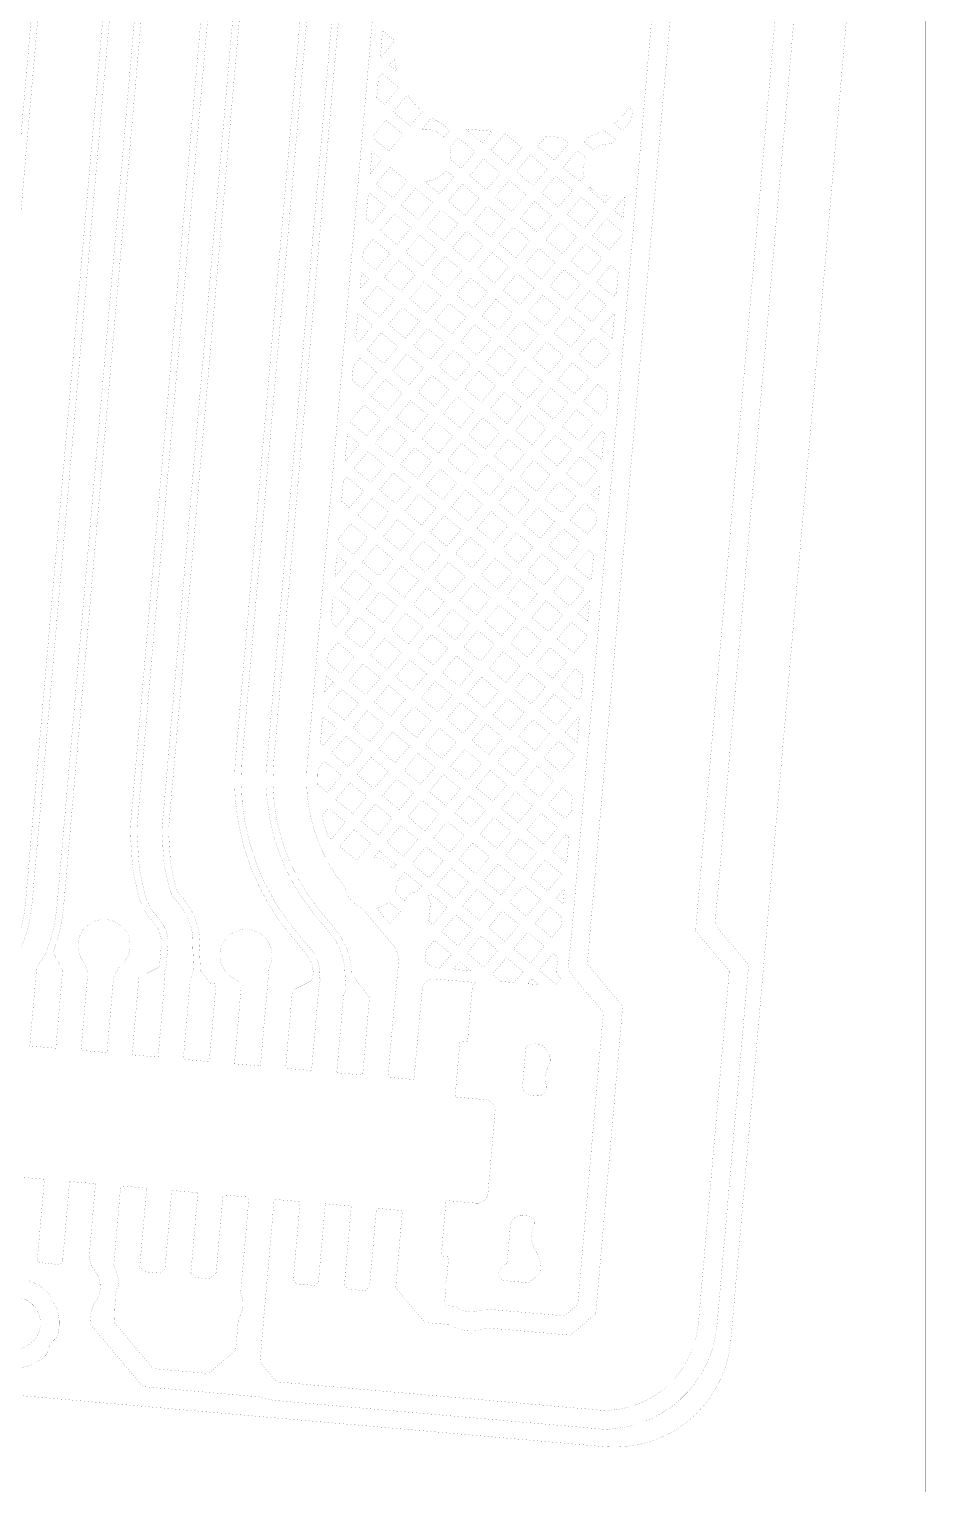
# Model space of a CAD drawing. Extents: x 388 to 686, y 182 to 393.
# Drawn here: x 559.77 to 572, y 317.6 to 337.43 of the extents above; entities that cross this region are included whole.
import ezdxf

# ---------------------------------------------------------------- set-up
doc = ezdxf.new("R2010")
doc.units = 0
doc.layers.add('c_area', color=1, linetype='Continuous')

# ---------------------------------------------------------------- blocks, each defined once
blk = doc.blocks.new('PAD_R1')
at = {"layer": 'c_area', "const_width": 0.5}
blk.add_lwpolyline([(0.25, 0, 1), (-0.25, 0, 1)], format="xyb", close=True, dxfattribs=at)

msp = doc.modelspace()

# ---------------------------------------------------------------- linework, layer by layer
at = {"layer": 'c_area', "const_width": 0.001}
for points in [[(542.756, 316.434), (542.756, 354.243), (571.999, 354.243), (571.999, 316.434)], [(564.514, 336.492), (564.623, 336.4), (564.815, 336.63), (564.586, 336.822), (564.537, 336.764)], [(564.465, 335.942), (564.679, 335.763), (564.871, 335.993), (564.642, 336.186), (564.469, 335.979)], [(566.069, 335.777), (566.299, 335.584), (566.492, 335.814), (566.262, 336.006)], [(566.706, 335.833), (566.936, 335.64), (567.129, 335.87), (567.032, 335.951), (566.821, 335.969)], [(566.416, 335.486), (566.645, 335.293), (566.838, 335.523), (566.608, 335.716)], [(564.505, 335.319), (564.734, 335.126), (564.927, 335.356), (564.698, 335.549)], [(565.779, 335.431), (566.008, 335.238), (566.201, 335.467), (565.971, 335.66)], [(565.488, 335.084), (565.718, 334.891), (565.91, 335.121), (565.681, 335.314)], [(566.125, 335.14), (566.355, 334.947), (566.547, 335.177), (566.318, 335.369)], [(566.762, 335.195), (566.991, 335.003), (567.184, 335.233), (566.955, 335.425)], [(564.369, 334.842), (564.444, 334.78), (564.636, 335.009), (564.407, 335.202), (564.4, 335.194)], [(564.851, 335.028), (565.081, 334.836), (565.273, 335.065), (565.044, 335.258)], [(567.108, 334.905), (567.338, 334.712), (567.53, 334.942), (567.301, 335.135)], [(564.561, 334.682), (564.79, 334.489), (564.983, 334.719), (564.753, 334.911)], [(565.197, 334.738), (565.427, 334.545), (565.62, 334.775), (565.39, 334.967)], [(565.834, 334.794), (566.064, 334.601), (566.257, 334.831), (566.027, 335.023)], [(566.471, 334.849), (566.701, 334.657), (566.893, 334.886), (566.664, 335.079)], [(566.181, 334.503), (566.41, 334.31), (566.603, 334.54), (566.374, 334.733)], [(566.818, 334.559), (567.047, 334.366), (567.24, 334.596), (567.01, 334.788)], [(567.454, 334.614), (567.684, 334.422), (567.85, 334.619), (567.854, 334.67), (567.647, 334.844)], [(564.321, 334.293), (564.499, 334.143), (564.692, 334.372), (564.463, 334.565), (564.331, 334.409)], [(564.907, 334.391), (565.136, 334.199), (565.329, 334.428), (565.099, 334.621)], [(565.544, 334.447), (565.773, 334.254), (565.966, 334.484), (565.736, 334.677)], [(567.164, 334.268), (567.394, 334.075), (567.586, 334.305), (567.357, 334.498)], [(565.253, 334.101), (565.483, 333.908), (565.675, 334.138), (565.446, 334.33)], [(565.89, 334.156), (566.12, 333.964), (566.312, 334.194), (566.083, 334.386)], [(566.527, 334.212), (566.757, 334.02), (566.949, 334.249), (566.72, 334.442)], [(564.616, 334.045), (564.846, 333.852), (565.038, 334.082), (564.809, 334.274)], [(566.236, 333.866), (566.466, 333.673), (566.659, 333.903), (566.429, 334.096)], [(566.873, 333.922), (567.103, 333.729), (567.296, 333.959), (567.066, 334.151)], [(567.51, 333.978), (567.74, 333.785), (567.781, 333.834), (567.806, 334.12), (567.703, 334.207)], [(564.326, 333.699), (564.555, 333.506), (564.748, 333.736), (564.518, 333.928)], [(564.963, 333.754), (565.192, 333.562), (565.385, 333.791), (565.155, 333.984)], [(565.599, 333.81), (565.829, 333.617), (566.022, 333.847), (565.792, 334.04)], [(565.946, 333.519), (566.175, 333.327), (566.368, 333.556), (566.138, 333.749)], [(566.583, 333.575), (566.812, 333.383), (567.005, 333.612), (566.775, 333.805)], [(567.22, 333.631), (567.449, 333.438), (567.642, 333.668), (567.413, 333.861)], [(564.672, 333.408), (564.902, 333.215), (565.094, 333.445), (564.865, 333.638)], [(565.309, 333.464), (565.538, 333.271), (565.731, 333.501), (565.502, 333.693)], [(566.929, 333.285), (567.159, 333.092), (567.351, 333.322), (567.122, 333.514)], [(565.018, 333.117), (565.248, 332.925), (565.44, 333.155), (565.211, 333.347)], [(565.655, 333.173), (565.885, 332.981), (566.077, 333.21), (565.848, 333.403)], [(566.292, 333.229), (566.522, 333.036), (566.714, 333.266), (566.485, 333.459)], [(564.381, 333.062), (564.611, 332.869), (564.804, 333.099), (564.574, 333.291)], [(566.002, 332.883), (566.231, 332.69), (566.424, 332.919), (566.194, 333.112)], [(566.638, 332.938), (566.868, 332.745), (567.061, 332.975), (566.831, 333.168)], [(567.275, 332.994), (567.505, 332.801), (567.698, 333.031), (567.468, 333.224)], [(564.177, 332.643), (564.32, 332.523), (564.513, 332.752), (564.284, 332.945), (564.194, 332.838)], [(564.728, 332.771), (564.957, 332.579), (565.15, 332.808), (564.92, 333.001)], [(565.364, 332.827), (565.594, 332.634), (565.787, 332.864), (565.557, 333.057)], [(565.074, 332.481), (565.304, 332.288), (565.496, 332.517), (565.267, 332.71)], [(565.711, 332.536), (565.941, 332.343), (566.133, 332.573), (565.904, 332.766)], [(566.348, 332.592), (566.578, 332.399), (566.77, 332.629), (566.54, 332.821)], [(566.985, 332.648), (567.214, 332.455), (567.407, 332.685), (567.178, 332.877)], [(564.437, 332.425), (564.667, 332.232), (564.859, 332.462), (564.63, 332.654)], [(566.694, 332.301), (566.924, 332.109), (567.116, 332.338), (566.887, 332.531)], [(567.331, 332.357), (567.561, 332.164), (567.644, 332.264), (567.662, 332.471), (567.524, 332.587)], [(564.147, 332.078), (564.376, 331.886), (564.569, 332.115), (564.339, 332.308)], [(564.783, 332.134), (565.013, 331.942), (565.206, 332.171), (564.976, 332.364)], [(565.42, 332.19), (565.65, 331.997), (565.843, 332.227), (565.613, 332.419)], [(566.057, 332.246), (566.287, 332.053), (566.48, 332.283), (566.25, 332.475)], [(565.767, 331.899), (565.996, 331.707), (566.189, 331.936), (565.959, 332.129)], [(566.404, 331.955), (566.633, 331.762), (566.826, 331.992), (566.596, 332.185)], [(567.04, 332.011), (567.27, 331.818), (567.463, 332.048), (567.233, 332.24)], [(564.493, 331.788), (564.722, 331.595), (564.915, 331.825), (564.685, 332.017)], [(565.13, 331.844), (565.359, 331.651), (565.552, 331.881), (565.322, 332.073)], [(564.839, 331.497), (565.069, 331.304), (565.261, 331.534), (565.032, 331.727)], [(565.476, 331.553), (565.706, 331.36), (565.898, 331.59), (565.669, 331.783)], [(566.113, 331.609), (566.343, 331.416), (566.535, 331.646), (566.306, 331.838)], [(566.75, 331.664), (566.979, 331.472), (567.172, 331.701), (566.943, 331.894)], [(564.202, 331.442), (564.432, 331.249), (564.624, 331.478), (564.395, 331.671)], [(566.459, 331.318), (566.689, 331.126), (566.882, 331.355), (566.652, 331.548)], [(567.096, 331.374), (567.326, 331.181), (567.519, 331.411), (567.289, 331.603)], [(564.033, 330.993), (564.141, 330.902), (564.334, 331.132), (564.104, 331.325), (564.057, 331.268)], [(564.549, 331.151), (564.778, 330.958), (564.971, 331.188), (564.741, 331.38)], [(565.186, 331.206), (565.415, 331.014), (565.608, 331.244), (565.378, 331.436)], [(565.822, 331.262), (566.052, 331.07), (566.245, 331.3), (566.015, 331.492)], [(565.532, 330.916), (565.761, 330.723), (565.954, 330.953), (565.724, 331.146)], [(566.169, 330.972), (566.398, 330.779), (566.591, 331.009), (566.361, 331.202)], [(566.806, 331.028), (567.035, 330.835), (567.228, 331.064), (566.998, 331.257)], [(564.258, 330.804), (564.488, 330.612), (564.68, 330.841), (564.451, 331.034)], [(564.895, 330.86), (565.125, 330.668), (565.317, 330.897), (565.088, 331.09)], [(567.152, 330.737), (567.382, 330.544), (567.506, 330.693), (567.518, 330.821), (567.345, 330.966)], [(564.604, 330.514), (564.834, 330.321), (565.027, 330.551), (564.797, 330.743)], [(565.241, 330.57), (565.471, 330.377), (565.663, 330.607), (565.434, 330.799)], [(565.878, 330.625), (566.108, 330.433), (566.3, 330.662), (566.071, 330.855)], [(566.515, 330.681), (566.745, 330.488), (566.937, 330.718), (566.708, 330.911)], [(563.985, 330.444), (564.197, 330.266), (564.39, 330.495), (564.16, 330.688), (563.988, 330.483)], [(566.224, 330.335), (566.454, 330.142), (566.647, 330.372), (566.417, 330.564)], [(566.861, 330.39), (567.091, 330.198), (567.284, 330.428), (567.054, 330.62)], [(564.314, 330.168), (564.543, 329.975), (564.736, 330.204), (564.506, 330.397)], [(564.951, 330.223), (565.18, 330.031), (565.373, 330.26), (565.143, 330.453)], [(565.587, 330.279), (565.817, 330.087), (566.01, 330.316), (565.78, 330.509)], [(567.208, 330.1), (567.437, 329.907), (567.438, 329.908), (567.47, 330.272), (567.4, 330.33)], [(565.297, 329.933), (565.526, 329.74), (565.719, 329.97), (565.489, 330.162)], [(565.934, 329.989), (566.164, 329.796), (566.356, 330.025), (566.126, 330.218)], [(566.571, 330.044), (566.8, 329.851), (566.993, 330.081), (566.764, 330.274)], [(564.023, 329.821), (564.253, 329.629), (564.445, 329.858), (564.216, 330.051)], [(564.66, 329.877), (564.889, 329.685), (565.082, 329.914), (564.853, 330.107)], [(566.28, 329.698), (566.51, 329.505), (566.702, 329.735), (566.473, 329.927)], [(566.917, 329.753), (567.147, 329.561), (567.339, 329.79), (567.11, 329.983)], [(564.369, 329.531), (564.599, 329.338), (564.792, 329.568), (564.562, 329.76)], [(565.006, 329.587), (565.236, 329.394), (565.428, 329.623), (565.199, 329.816)], [(565.643, 329.642), (565.873, 329.449), (566.066, 329.679), (565.836, 329.872)], [(563.889, 329.344), (563.962, 329.282), (564.155, 329.512), (563.925, 329.704), (563.919, 329.697)], [(565.99, 329.351), (566.219, 329.159), (566.412, 329.389), (566.182, 329.581)], [(566.627, 329.407), (566.856, 329.215), (567.049, 329.444), (566.819, 329.637)], [(564.079, 329.184), (564.308, 328.992), (564.501, 329.221), (564.271, 329.414)], [(564.716, 329.24), (564.945, 329.047), (565.138, 329.277), (564.908, 329.47)], [(565.353, 329.296), (565.582, 329.103), (565.775, 329.333), (565.545, 329.525)], [(566.973, 329.117), (567.202, 328.924), (567.369, 329.123), (567.373, 329.172), (567.165, 329.346)], [(565.062, 328.949), (565.292, 328.757), (565.484, 328.986), (565.255, 329.179)], [(565.699, 329.005), (565.929, 328.812), (566.121, 329.042), (565.892, 329.235)], [(566.336, 329.061), (566.565, 328.868), (566.758, 329.098), (566.529, 329.291)], [(563.841, 328.794), (564.018, 328.646), (564.21, 328.875), (563.981, 329.067), (563.851, 328.913)], [(564.425, 328.894), (564.655, 328.701), (564.847, 328.931), (564.618, 329.123)], [(566.045, 328.715), (566.275, 328.522), (566.468, 328.751), (566.238, 328.944)], [(566.682, 328.77), (566.912, 328.578), (567.104, 328.807), (566.875, 329)], [(564.134, 328.548), (564.364, 328.355), (564.557, 328.584), (564.327, 328.777)], [(564.771, 328.603), (565.001, 328.41), (565.194, 328.64), (564.964, 328.833)], [(565.408, 328.659), (565.638, 328.466), (565.831, 328.696), (565.601, 328.888)], [(565.118, 328.312), (565.347, 328.12), (565.54, 328.349), (565.31, 328.542)], [(565.755, 328.368), (565.984, 328.175), (566.177, 328.405), (565.947, 328.598)], [(566.392, 328.424), (566.621, 328.231), (566.814, 328.461), (566.584, 328.653)], [(567.028, 328.48), (567.258, 328.287), (567.3, 328.337), (567.325, 328.622), (567.221, 328.709)], [(563.844, 328.201), (564.073, 328.008), (564.266, 328.238), (564.036, 328.431)], [(564.481, 328.257), (564.71, 328.064), (564.903, 328.294), (564.673, 328.486)], [(566.738, 328.133), (566.967, 327.941), (567.16, 328.17), (566.93, 328.363)], [(564.827, 327.966), (565.057, 327.773), (565.249, 328.003), (565.02, 328.196)], [(565.464, 328.022), (565.694, 327.829), (565.886, 328.059), (565.657, 328.251)], [(566.101, 328.077), (566.33, 327.885), (566.523, 328.115), (566.294, 328.307)], [(564.19, 327.91), (564.42, 327.718), (564.613, 327.947), (564.383, 328.14)], [(565.81, 327.731), (566.04, 327.539), (566.232, 327.768), (566.003, 327.961)], [(566.447, 327.787), (566.677, 327.594), (566.869, 327.824), (566.64, 328.017)], [(563.899, 327.564), (564.129, 327.371), (564.322, 327.601), (564.092, 327.794)], [(564.537, 327.62), (564.766, 327.427), (564.959, 327.657), (564.729, 327.849)], [(565.174, 327.675), (565.403, 327.483), (565.596, 327.712), (565.366, 327.905)], [(564.883, 327.329), (565.112, 327.136), (565.305, 327.366), (565.076, 327.559)], [(565.52, 327.385), (565.749, 327.192), (565.942, 327.422), (565.712, 327.614)], [(566.157, 327.441), (566.386, 327.248), (566.579, 327.477), (566.349, 327.67)], [(566.793, 327.496), (567.023, 327.303), (567.216, 327.533), (566.986, 327.726)], [(564.246, 327.273), (564.476, 327.081), (564.668, 327.31), (564.439, 327.503)], [(566.503, 327.15), (566.733, 326.957), (566.925, 327.187), (566.696, 327.379)], [(563.955, 326.927), (564.185, 326.734), (564.378, 326.964), (564.148, 327.157)], [(564.592, 326.983), (564.822, 326.79), (565.014, 327.02), (564.785, 327.212)], [(565.229, 327.038), (565.459, 326.846), (565.651, 327.075), (565.422, 327.268)], [(565.866, 327.094), (566.096, 326.902), (566.288, 327.131), (566.059, 327.324)], [(565.575, 326.748), (565.805, 326.555), (565.998, 326.785), (565.768, 326.978)], [(566.212, 326.804), (566.442, 326.611), (566.635, 326.841), (566.405, 327.033)], [(566.849, 326.859), (567.079, 326.667), (567.163, 326.766), (567.181, 326.972), (567.042, 327.089)], [(564.302, 326.636), (564.531, 326.444), (564.724, 326.673), (564.494, 326.866)], [(564.939, 326.692), (565.168, 326.499), (565.361, 326.729), (565.131, 326.922)], [(564.648, 326.346), (564.878, 326.153), (565.07, 326.383), (564.841, 326.575)], [(565.285, 326.402), (565.514, 326.209), (565.707, 326.438), (565.477, 326.631)], [(565.922, 326.457), (566.151, 326.264), (566.344, 326.494), (566.114, 326.687)], [(566.559, 326.513), (566.788, 326.32), (566.981, 326.55), (566.751, 326.743)], [(564.011, 326.29), (564.241, 326.097), (564.433, 326.327), (564.204, 326.52)], [(566.268, 326.167), (566.498, 325.974), (566.69, 326.203), (566.461, 326.396)], [(564.994, 326.055), (565.224, 325.863), (565.416, 326.092), (565.187, 326.285)], [(565.631, 326.111), (565.861, 325.918), (566.053, 326.148), (565.824, 326.34)], [(565.341, 325.765), (565.57, 325.572), (565.763, 325.801), (565.533, 325.994)], [(565.978, 325.82), (566.207, 325.628), (566.4, 325.857), (566.17, 326.05)], [(566.615, 325.876), (566.844, 325.683), (567.037, 325.913), (566.807, 326.105)], [(565.687, 325.474), (565.917, 325.281), (566.109, 325.511), (565.88, 325.704)], [(566.324, 325.53), (566.553, 325.337), (566.746, 325.567), (566.517, 325.759)], [(566.034, 325.183), (566.263, 324.991), (566.455, 325.22), (566.226, 325.413)], [(566.67, 325.239), (566.9, 325.046), (567.025, 325.196), (567.027, 325.214), (567.037, 325.323), (566.863, 325.469)], [(565.396, 325.128), (565.626, 324.935), (565.819, 325.165), (565.589, 325.357)], [(565.171, 324.727), (565.276, 324.638), (565.37, 324.63), (565.528, 324.818), (565.298, 325.011), (565.185, 324.876)], [(565.743, 324.837), (565.972, 324.644), (566.165, 324.874), (565.936, 325.067)], [(566.38, 324.893), (566.609, 324.7), (566.802, 324.93), (566.572, 325.122)], [(566.089, 324.547), (566.205, 324.449), (566.385, 324.433), (566.511, 324.583), (566.282, 324.776)]]:
    msp.add_lwpolyline(points, close=True, dxfattribs=at)
for points in [[(558.891, 327.14), (561.261, 354.243)], [(563.563, 327.365), (565.913, 354.243), (566.219, 354.243)], [(564.562, 337.042), (564.567, 337.037), (564.76, 337.267), (564.593, 337.406)], [(564.593, 337.406), (564.562, 337.042)], [(564.757, 337.025), (564.684, 336.939)], [(564.684, 336.939), (564.787, 336.853)], [(566.087, 336.035), (565.724, 336.068), (565.723, 336.067)], [(565.723, 336.067), (565.953, 335.875), (566.087, 336.035)], [(564.423, 335.459), (564.581, 335.647), (564.449, 335.757)], [(564.449, 335.757), (564.423, 335.459)], [(567.399, 335.252), (567.628, 335.059), (567.708, 335.153)], [(567.896, 335.14), (567.745, 334.961)], [(567.871, 334.856), (567.896, 335.14)], [(567.745, 334.961), (567.871, 334.856)], [(564.286, 333.889), (564.402, 334.026), (564.305, 334.107)], [(564.305, 334.107), (564.286, 333.889)], [(564.225, 333.193), (564.265, 333.16), (564.457, 333.389), (564.257, 333.557)], [(564.257, 333.557), (564.225, 333.193)], [(567.758, 333.569), (567.566, 333.34)], [(567.726, 333.206), (567.758, 333.569)], [(567.566, 333.34), (567.726, 333.206)], [(567.582, 331.556), (567.614, 331.921), (567.579, 331.95), (567.387, 331.72)], [(564.081, 331.543), (564.085, 331.54), (564.278, 331.769), (564.113, 331.908)], [(564.113, 331.908), (564.081, 331.543)], [(567.387, 331.72), (567.582, 331.556)], [(567.552, 331.213), (567.443, 331.083)], [(567.534, 331.006), (567.552, 331.213)], [(567.443, 331.083), (567.534, 331.006)], [(563.943, 329.962), (564.099, 330.149), (563.969, 330.258)], [(563.969, 330.258), (563.943, 329.962)], [(567.415, 329.643), (567.263, 329.463)], [(567.39, 329.357), (567.415, 329.643)], [(567.263, 329.463), (567.39, 329.357)], [(563.805, 328.393), (563.92, 328.529), (563.824, 328.609)], [(563.824, 328.609), (563.805, 328.393)], [(563.744, 327.694), (563.783, 327.662), (563.975, 327.892), (563.776, 328.059)], [(563.776, 328.059), (563.744, 327.694)], [(567.245, 327.707), (567.277, 328.072), (567.277, 328.072), (567.084, 327.843)], [(567.084, 327.843), (567.245, 327.707)], [(567.101, 326.058), (567.133, 326.423), (567.098, 326.452), (566.905, 326.222)], [(566.905, 326.222), (567.101, 326.058)], [(567.071, 325.717), (566.961, 325.585)], [(566.961, 325.585), (567.053, 325.508)], [(567.053, 325.508), (567.071, 325.717)], [(565.797, 324.593), (565.645, 324.72), (565.555, 324.614)], [(565.555, 324.614), (565.797, 324.593)], [(566.726, 324.404), (566.628, 324.486), (566.571, 324.417)], [(566.571, 324.417), (566.726, 324.404)]]:
    msp.add_lwpolyline(points, dxfattribs=at)
for points in [[(561.348, 354.208), (558.98, 327.132, -0.053245)], [(559.495, 324.794), (559.531, 324.837, 0.013268), (559.565, 324.907, -0.025783), (559.567, 324.911, 0.085258), (559.724, 325.507), (562.237, 354.243), (562.327, 354.243, -0.00245), (562.303, 353.954), (559.814, 325.499, -0.086628), (559.645, 324.865, -0.013138), (559.608, 324.791, -0.054891), (559.603, 324.783), (559.522, 324.687), (559.529, 324.664), (559.534, 324.663), (559.441, 323.6), (559.087, 323.631)], [(563.636, 353.889), (561.249, 326.591, 0.037051), (561.247, 326.425), (561.27, 326.087, 0.037171), (561.3, 325.879), (561.347, 325.662, 0.124301), (561.504, 325.351), (561.556, 325.289, -0.198488), (561.667, 324.937), (561.641, 324.653), (561.614, 324.557), (561.621, 324.48), (561.626, 324.48), (561.533, 323.417), (561.179, 323.448), (561.272, 324.511), (561.291, 324.509, -0.175167), (561.303, 324.522), (561.545, 324.642), (561.553, 324.673), (561.577, 324.945, 0.198513), (561.487, 325.231), (561.423, 325.306, -0.118199), (561.259, 325.642), (561.212, 325.86, -0.03718), (561.18, 326.081), (561.157, 326.42, -0.037064), (561.159, 326.599), (563.574, 354.243)], [(564.065, 353.851), (561.678, 326.553, 0.036506), (561.677, 326.453), (561.7, 326.111, 0.035696), (561.72, 325.973), (561.768, 325.755, 0.127844), (561.832, 325.63), (561.885, 325.567, -0.198405), (562.096, 324.902), (562.111, 324.595), (562.24, 324.426), (562.323, 324.419), (562.23, 323.356), (561.876, 323.387), (561.969, 324.45), (561.975, 324.45), (562.02, 324.616), (562.006, 324.907, 0.199307), (561.816, 325.509), (561.756, 325.581, -0.118173), (561.681, 325.736), (561.632, 325.953, -0.037088), (561.61, 326.11), (561.587, 326.447, -0.0366), (561.589, 326.561), (564.007, 354.243)], [(562.588, 327.48), (564.928, 354.243), (565.018, 354.243), (562.678, 327.472, 0.203714), (563.457, 325.078, -0.034535), (563.461, 325.073, -0.003814), (563.497, 325.029), (563.612, 324.893, -0.17368), (563.739, 324.546, -0.103126), (563.736, 324.529), (563.728, 324.5, -0.36777), (563.745, 324.471), (563.713, 324.303, -0.053027), (563.711, 324.298)], [(571.326, 353.358), (568.943, 326.115), (568.944, 326.104), (568.866, 325.217), (568.866, 325.211), (568.863, 325.162), (568.858, 325.141), (568.861, 325.136), (569.312, 324.6, -0.201563), (569.318, 324.581), (568.898, 319.788, -0.362748), (567.721, 318.606), (567.651, 318.598), (563.177, 318.989, -0.164354), (563.161, 318.993), (563.139, 319.004), (562.928, 319.251, -0.203121), (562.922, 319.27), (563.022, 320.416), (563.022, 320.416), (563.115, 321.479), (563.469, 321.448), (563.376, 320.385), (563.376, 320.385), (563.376, 320.382), (563.416, 320.334, -0.02863), (563.42, 320.33), (563.426, 320.327), (563.665, 320.305), (563.714, 320.347), (563.719, 320.355), (563.812, 321.418), (564.166, 321.387), (564.088, 320.493, -0.052123), (564.088, 320.487), (564.073, 320.31), (564.12, 320.255), (564.352, 320.234), (564.414, 320.286, -0.021239), (564.416, 320.289), (564.417, 320.294), (564.416, 320.294), (564.509, 321.357), (564.863, 321.326), (564.772, 320.275), (565.17, 319.8), (565.486, 319.773, -0.169627), (565.503, 319.769, 0.220661), (566.016, 319.725, -0.094814), (566.026, 319.726), (567.151, 319.628), (567.495, 319.917, -0.02831), (567.499, 319.921), (567.866, 324.111), (567.39, 324.678, -0.204255), (567.384, 324.698), (569.933, 353.748)], [(569.645, 353.382), (567.179, 325.199), (567.119, 324.606), (567.324, 324.357, -0.087328), (567.337, 324.334, -0.195201), (567.354, 324.325), (567.597, 324.036, -0.199865), (567.603, 324.017), (567.586, 323.827), (567.584, 323.818), (567.255, 320.058, -0.203814), (567.246, 320.04), (567.075, 319.897, -0.200795), (567.057, 319.892), (565.975, 319.986, -0.297631), (565.587, 320.02), (565.461, 320.031, -0.41843), (565.438, 320.059), (565.455, 320.249, -0.115864), (565.469, 320.411), (565.494, 320.694), (565.392, 320.703), (565.458, 321.463), (565.868, 321.427, 0.41526), (566.03, 321.565), (566.127, 322.678, 0.410823), (565.991, 322.838), (565.581, 322.874), (565.648, 323.634), (565.751, 323.625), (565.817, 324.386, -0.199877), (565.826, 324.403), (565.863, 324.434)], [(560.238, 320.66), (560.233, 320.66), (560.326, 321.723), (560.68, 321.692), (560.597, 320.746, 0.183362), (560.668, 320.508, -0.334308), (560.678, 320.08, 0.132512), (560.614, 319.91), (560.603, 319.784), (561.325, 318.927), (562.936, 318.785, -0.070903), (562.943, 318.783), (563.008, 318.759), (563.061, 318.754, -0.107563), (563.071, 318.751), (563.086, 318.743, -0.029453), (563.091, 318.741), (567.65, 318.342), (567.653, 318.342), (567.738, 318.352, 0.366182), (569.153, 319.777), (569.583, 324.675), (569.143, 325.197, -0.239949), (569.138, 325.22), (569.141, 325.231, -0.31449), (569.127, 325.257), (569.222, 326.336), (569.22, 326.344, -0.057545), (569.22, 326.35), (571.561, 353.112, -0.087869)], [(571.719, 346.723), (569.337, 319.517, -0.406601), (567.618, 318.108), (544.507, 320.13, -0.417528), (543.058, 321.874)], [(564.787, 336.853, -0.041565), (564.757, 337.025)], [(567.708, 335.153, -0.0159), (567.685, 335.153, -0.216284), (567.418, 335.274), (567.399, 335.252)], [(563.711, 324.298), (563.718, 324.297), (563.625, 323.234), (563.271, 323.265), (563.364, 324.328), (563.375, 324.327, -0.147021), (563.385, 324.337), (563.624, 324.457), (563.649, 324.553, 0.169427), (563.543, 324.835), (563.384, 325.025, -0.15808), (562.588, 326.904, -0.043591), (562.588, 327.48)], [(565.863, 324.434), (565.296, 324.483, 0.409022), (565.134, 324.35), (565.02, 323.112), (564.666, 323.143), (564.759, 324.206), (564.763, 324.206), (564.81, 324.691, 0.197761), (564.732, 324.946), (564.306, 325.457, -0.264936), (564.08, 325.728, -0.149883), (563.566, 326.998, -0.039315), (563.563, 327.365)], [(560.507, 324.729, -2.243016), (561.033, 324.672)], [(562.58, 324.483, -2.49863), (563.045, 324.639)], [(561.033, 324.672, 0.192393), (560.92, 324.438), (560.836, 323.479), (560.482, 323.51), (560.57, 324.518, 0.161779), (560.507, 324.729)], [(563.045, 324.639, -0.016793), (563.045, 324.627), (562.928, 323.296), (562.574, 323.326), (562.662, 324.339, 0.301972), (562.58, 324.483)], [(559.628, 321.784), (559.983, 321.753), (559.89, 320.69), (559.887, 320.69, -0.190495), (559.887, 320.671), (559.888, 320.666), (559.902, 320.62), (560.194, 320.588), (560.228, 320.63), (560.23, 320.636, -0.249534), (560.238, 320.66)], [(558.995, 319.592, 0.56121), (560.015, 319.367, -0.196513), (560.154, 319.597, 0.1886), (560.131, 320.042, -0.106958), (560.053, 320.171, 0.005436), (560.045, 320.181, -0.049019), (560.028, 320.206), (560.023, 320.211), (560.008, 320.22, 0.05413), (559.906, 320.304, -0.073365), (559.893, 320.311, -0.072788), (559.881, 320.319, 0.046829), (559.777, 320.367, -0.058921), (559.772, 320.37)], [(559.659, 320.136, -2.924928), (559.261, 319.96)]]:
    msp.add_lwpolyline(points, format="xyb", dxfattribs=at)
for points in [[(559.784, 323.57), (559.877, 324.633), (559.881, 324.633, -0.144633), (559.885, 324.647), (559.999, 324.825, 0.074069), (560.154, 325.47), (562.669, 354.243), (562.759, 354.243, -0.002725), (562.733, 353.916), (560.244, 325.462, -0.068075), (560.103, 324.844), (560.221, 324.619, -0.165088), (560.224, 324.603), (560.231, 324.602), (560.139, 323.539)], [(563.018, 327.443), (565.361, 354.243), (565.451, 354.243), (563.108, 327.435, 0.198811), (563.748, 325.402), (563.942, 325.169, -0.173909), (564.171, 324.55), (564.173, 324.517, -0.310999), (564.201, 324.508), (564.397, 324.255, -0.192604), (564.402, 324.237), (564.415, 324.236), (564.322, 323.173), (563.968, 323.204), (564.061, 324.267), (564.064, 324.267, -0.025359), (564.065, 324.269), (564.096, 324.349), (564.081, 324.547, 0.174347), (563.873, 325.112), (563.679, 325.344, -0.153808), (563.018, 326.941, -0.043673)], [(564.74, 336.302), (564.969, 336.11), (565.135, 336.307, -0.072075), (564.932, 336.531)], [(567.749, 336.138), (567.863, 336.042), (567.987, 336.19), (567.999, 336.32), (567.952, 336.359, -0.080964)], [(565.129, 336.063, -0.028715), (565.17, 336.065, -0.206663), (565.429, 335.954), (565.508, 336.048), (565.382, 336.154, -0.032804), (565.26, 336.218)], [(565.51, 335.813, -0.074131), (565.525, 335.71, -0.043948), (565.52, 335.648), (565.662, 335.529), (565.855, 335.758), (565.625, 335.951)], [(567.343, 335.888), (567.464, 335.787, -0.169176), (567.685, 335.864, -0.019356), (567.713, 335.863), (567.765, 335.925), (567.616, 336.05, -0.059303), (567.411, 335.969)], [(567.053, 335.542), (567.282, 335.349), (567.341, 335.42, -0.063037), (567.33, 335.508, -0.11769), (567.368, 335.669), (567.245, 335.772)], [(565.166, 335.354), (565.371, 335.182), (565.564, 335.412), (565.458, 335.501, -0.240301), (565.17, 335.354)], [(563.71, 327.133), (563.839, 327.025), (564.031, 327.255), (563.802, 327.447), (563.714, 327.343, 0.024049)], [(563.767, 326.703, 0.033532), (563.853, 326.423), (563.894, 326.388), (564.087, 326.618), (563.857, 326.81)], [(564.478, 326.143, -0.223032), (564.732, 325.979), (564.78, 326.037), (564.55, 326.229)], [(564.761, 325.661), (564.897, 325.547, -0.316811), (565.061, 325.669), (565.126, 325.746), (564.896, 325.939), (564.786, 325.806, -0.011379), (564.786, 325.79, -0.093835)], [(565.204, 325.602, -0.195217), (565.242, 325.474), (565.223, 325.273), (565.28, 325.226), (565.472, 325.455), (565.243, 325.648)], [(564.513, 325.445), (564.693, 325.23), (564.835, 325.4), (564.676, 325.533, -0.132738)], [(566.726, 324.602), (566.956, 324.41), (567.02, 324.486), (566.981, 324.532, -0.204348), (566.964, 324.589), (566.983, 324.778), (566.919, 324.832)], [(566.502, 323.032, -0.047217), (566.503, 323.023, 0.419003), (566.63, 322.896), (566.714, 322.889, -0.010153), (566.716, 322.889, 0.415736), (566.827, 323.022, -0.222928), (566.87, 323.321, 0.192077), (566.849, 323.49), (566.765, 323.59), (566.677, 323.598, -0.129715), (566.652, 323.596, 0.356343), (566.546, 323.54)], [(560.93, 320.588), (560.931, 320.599), (560.93, 320.599), (561.023, 321.662), (561.377, 321.631), (561.284, 320.568), (561.284, 320.568), (561.284, 320.563), (561.342, 320.493, -0.016982), (561.365, 320.49), (561.561, 320.473), (561.626, 320.527), (561.72, 321.601), (562.075, 321.57), (562.04, 321.179, -0.102204), (562.041, 321.168), (561.982, 320.507), (561.981, 320.507), (561.979, 320.48), (562.03, 320.419), (562.039, 320.413), (562.229, 320.396), (562.324, 320.475), (562.418, 321.54), (562.772, 321.509), (562.679, 320.446), (562.679, 320.446), (562.663, 320.265), (562.663, 320.259), (562.658, 320.203, -0.266728), (562.627, 319.85), (562.591, 319.428, -0.200071), (562.582, 319.411), (562.227, 319.113, -0.203143), (562.208, 319.107), (561.494, 319.17, -0.199253), (561.456, 319.181), (560.943, 319.792, -0.191363), (560.937, 319.81), (560.945, 320.029, -0.097674), (560.947, 320.039, 0.011518), (560.958, 320.065, -0.188127), (560.999, 320.32, 0.103771), (560.935, 320.562, -0.269309)], [(566.174, 320.438), (566.228, 320.374), (566.582, 320.342), (566.748, 320.481), (566.754, 320.553, 0.101826), (566.689, 320.764, -0.28913), (566.668, 321.143, 0.373932), (566.598, 321.25), (566.498, 321.259, 0.410929), (566.335, 321.124), (566.291, 320.624, -0.173147), (566.269, 320.599, 0.209517), (566.177, 320.476)]]:
    msp.add_lwpolyline(points, format="xyb", close=True, dxfattribs=at)

# ---------------------------------------------------------------- block references
at = {"layer": 'c_area', "xscale": 0.001, "yscale": 0.001}
for p in [(564.593, 337.406), (564.593, 337.406), (564.562, 337.042), (564.562, 337.042), (564.684, 336.939), (564.684, 336.939), (564.757, 337.025), (564.757, 337.025), (564.787, 336.853), (564.787, 336.853), (565.723, 336.067), (565.723, 336.067), (566.087, 336.035), (566.087, 336.035), (564.449, 335.757), (564.449, 335.757), (564.423, 335.459), (564.423, 335.459), (567.399, 335.252), (567.399, 335.252), (567.708, 335.153), (567.708, 335.153), (567.896, 335.14), (567.896, 335.14), (567.745, 334.961), (567.745, 334.961), (567.871, 334.856), (567.871, 334.856), (564.305, 334.107), (564.305, 334.107), (564.286, 333.889), (564.286, 333.889), (564.257, 333.557), (564.257, 333.557), (567.758, 333.569), (567.758, 333.569), (567.566, 333.34), (567.566, 333.34), (564.225, 333.193), (564.225, 333.193), (567.726, 333.206), (567.726, 333.206), (564.113, 331.908), (564.113, 331.908), (567.387, 331.72), (567.387, 331.72), (564.081, 331.543), (564.081, 331.543), (567.582, 331.556), (567.582, 331.556), (567.552, 331.213), (567.552, 331.213), (567.443, 331.083), (567.443, 331.083), (567.534, 331.006), (567.534, 331.006), (563.969, 330.258), (563.969, 330.258), (563.943, 329.962), (563.943, 329.962), (567.415, 329.643), (567.415, 329.643), (567.263, 329.463), (567.263, 329.463), (567.39, 329.357), (567.39, 329.357), (563.824, 328.609), (563.824, 328.609), (563.805, 328.393), (563.805, 328.393), (563.776, 328.059), (563.776, 328.059), (567.084, 327.843), (567.084, 327.843), (563.744, 327.694), (563.744, 327.694), (567.245, 327.707), (567.245, 327.707), (562.588, 327.48), (562.588, 327.48), (563.563, 327.365), (563.563, 327.365), (566.905, 326.222), (566.905, 326.222), (567.101, 326.058), (567.101, 326.058), (566.961, 325.585), (566.961, 325.585), (567.071, 325.717), (567.071, 325.717), (567.053, 325.508), (567.053, 325.508), (560.507, 324.729), (560.507, 324.729), (561.033, 324.672), (561.033, 324.672), (563.045, 324.639), (563.045, 324.639), (565.555, 324.614), (565.555, 324.614), (565.797, 324.593), (565.797, 324.593), (562.58, 324.483), (562.58, 324.483), (565.863, 324.434), (565.863, 324.434), (566.571, 324.417), (566.571, 324.417), (566.726, 324.404), (566.726, 324.404), (563.711, 324.298), (563.711, 324.298), (560.238, 320.66), (560.238, 320.66)]:
    msp.add_blockref('PAD_R1', p, dxfattribs=at)

doc.saveas('drawing.dxf')
